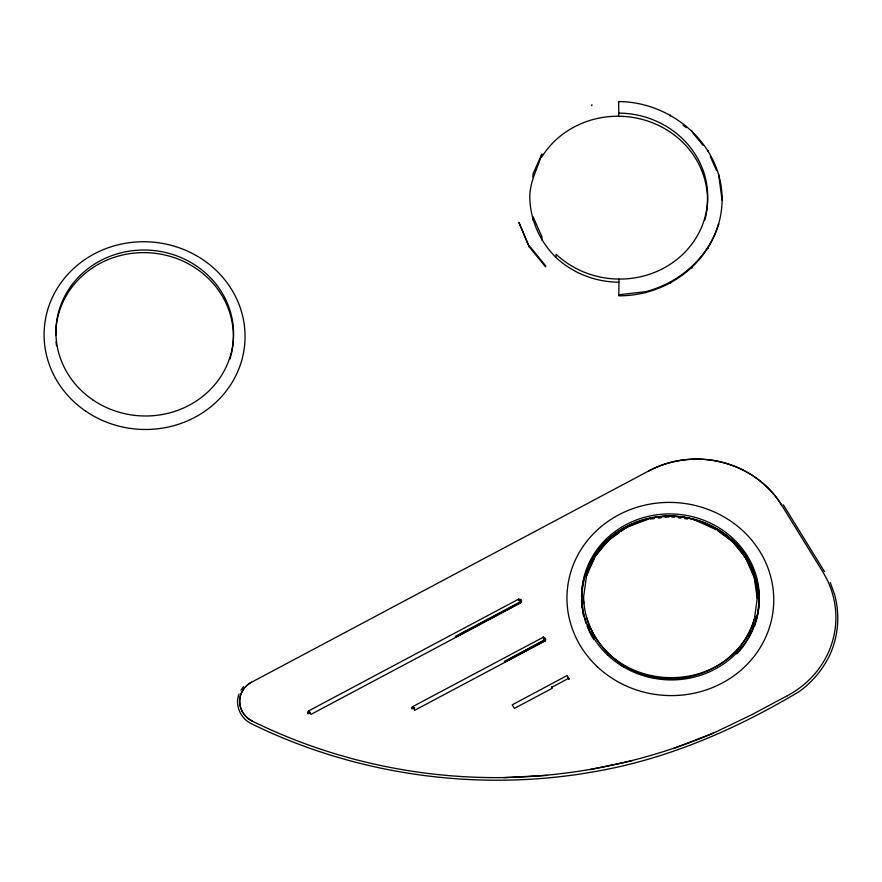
<?xml version="1.0" encoding="UTF-8"?>
<svg xmlns="http://www.w3.org/2000/svg" width="882" height="882" viewBox="0 0 882 882"><rect width="100%" height="100%" fill="white"/><g stroke="black" fill="none" stroke-linecap="round" stroke-linejoin="round"><path stroke-width="1.32" d="M618.547 102.621L618.624 101.573C671.753 101.805 721.708 144.251 722.138 198.99C721.95 254.6 672.757 296.12 618.789 295.812L618.988 279.076M252.528 721.156L252.517 721.233A23.803 22.215 4 0 1 239.672 701.829A23.803 22.215 4 0 1 251.535 682.249L251.535 682.172A23.803 22.215 4 0 0 239.672 701.829A23.803 22.215 4 0 0 252.517 721.233A520.049 485.508 4 0 0 503.699 777.571C575.648 776.27 647.223 761.375 713.417 733.074M532.827 177.061L533.048 173.93L541.901 153.986C537.59 168.649 529.244 182.376 529.828 198.516C530.534 220.82 540.159 241.723 555.925 257.401A88.861 82.963 4 0 0 618.767 282.207M529.178 246.806L518.892 222.385L529.178 246.806L545.638 266.937L545.704 265.901L529.255 245.758M532.882 220.015L533.103 216.884L542 236.971L541.78 240.102M555.925 257.401L556.145 254.27A88.861 82.963 4 0 0 701.003 228.493A88.861 82.963 4 0 0 618.789 113.094L618.624 101.573M591.789 105.697L591.866 104.66M618.569 116.226L618.789 113.094M757.252 598.525L757.285 598.007C757.065 552.364 714.773 516.124 670.364 516.213C633.463 516.058 597.323 539.685 586.574 575.67L594.644 557.909M586.585 618.172L586.629 617.654C610.278 696.427 730.153 698.412 754.353 618.977L754.319 619.495C741.464 663.407 691.201 687.453 648.049 676.009C612.384 666.748 583.741 634.202 583.641 596.64L586.574 575.67M595.229 556.178L608.966 540.005L619.076 532.838M645.547 292.725L645.613 291.688C679.438 282.957 708.279 257.676 718.643 223.962L718.576 224.998M670.265 115.972L670.342 114.925M251.535 682.249L648.854 470.878A97.229 90.769 4 0 1 781.673 505.154L822.818 571.933A97.229 90.769 4 0 1 787.394 695.678L787.394 695.755M670.474 283.276L670.541 282.229M691.697 131.484L691.775 130.448M691.863 268.095L691.94 267.048M708.158 151.627L708.224 150.579M708.279 248.217L708.345 247.169M692.844 519.156L715.875 529.476M718.587 173.963L722.071 200.027L722.138 198.99M757.065 597.213L754.264 577.512L745.577 557.876L731.784 540.457M781.673 505.232L781.673 505.154A97.229 90.769 4 0 0 648.854 470.944M414.683 707.992C408.355 711.399 413.658 702.293 414.573 710.352L545.186 640.883C547.138 639.803 543.521 635.79 543.235 637.918M754.319 619.495L757.285 598.007M518.605 599.562L518.837 599.209A2.183 2.04 4 0 1 520.501 602.957L310.894 714.431L308.711 710.881A2.183 2.04 4 0 0 307.906 713.659L310.343 712.502M551.768 686.692L552.264 688.258L514.382 708.4L512.188 704.85L567.104 675.535L569.066 679.372L567.534 677.222M239.044 694.046C234.535 705.313 240.742 718.731 251.502 723.78C368.72 781.276 506.081 795.454 632.637 763.503C691.477 748.388 747.065 722.689 799.103 691.642C812.509 681.94 823.424 668.931 830.315 653.838L830.392 653.683C838.517 635.051 839.984 613.795 834.493 594.225M520.071 603.244L520.049 601.502L518.362 599.264L308.711 710.881M240.929 690.143L243.52 686.637M621.314 531.24L626.926 527.26M310.332 712.369L307.906 713.659M519.41 601.182L521.295 600.179M455.652 637.443L455.366 636.374L520.137 601.932M455.531 636.815L520.204 602.417M455.63 637.19L520.479 602.693L520.049 601.502M412.379 706.802L543.213 637.267M544.095 639.108L545.274 638.48M504.78 662.382L504.493 661.302L544.856 639.847C539.927 631.292 547.303 645.238 544.734 639.428M504.658 661.754L544.856 639.847M504.758 662.117L545.164 640.63M551.978 687.177L568.934 678.17M787.394 695.678L751.85 714.663L713.406 733.14L673.418 748.553M518.649 599.275L520.479 602.693M628.16 526.786L647.862 519.322M589.937 769.677L632.173 760.714M618.855 294.764L645.613 291.688M650.508 519.013L654.466 518.561M658.435 518.098L661.081 517.8M665.039 517.337L669.008 516.885M503.699 777.648L547.005 775.377M671.654 516.907L674.3 517.249M678.258 517.767L680.904 518.12M684.873 518.638L687.519 518.98M683.131 125.277L686.339 127.603M717.992 531.008L731.751 540.975M544.359 640.729L544.889 641.104L544.955 640.31M692.568 132.543L702.965 145.265M783.315 504.802L824.527 571.69M710.341 156.544L716.338 170.083M830.249 582.55L834.438 594.06M755.235 616.739A86.855 81.078 4 0 1 754.595 619.307M753.052 624.368A86.855 81.078 4 0 1 751.651 628.116M750.053 631.821A86.855 81.078 4 0 1 748.256 635.426M741.817 645.624A86.855 81.078 4 0 1 740.152 647.785M738.421 649.891A86.855 81.078 4 0 1 735.676 652.934M623.618 666.858A86.855 81.078 4 0 1 621.38 665.458M594.512 637.73A86.855 81.078 4 0 1 591.91 633M590.179 629.329A86.855 81.078 4 0 1 588.162 624.324M583.719 603.52A86.855 81.078 4 0 1 583.575 600.874M755.422 622.262A88.465 82.588 4 0 1 736.9 653.937M593.807 639.626A88.465 82.588 4 0 1 587.103 626.077M586.177 623.508A88.465 82.588 4 0 1 668.093 516.312A88.465 82.588 4 0 1 755.808 620.983M55.731 335.336A88.861 82.963 4 0 1 154.438 253.222A88.861 82.963 4 0 1 231.073 355.237M230.753 356.504A88.861 82.963 4 0 1 230.026 359.018M56.503 345.744A88.861 82.963 4 0 1 56.051 341.852M541.68 157.117A88.861 82.963 4 0 1 651.908 122.554A88.861 82.963 4 0 1 704.861 220.07M755.797 622.449A88.861 82.963 4 0 1 754.507 626.319M583.542 615.857A88.861 82.963 4 0 1 582.715 611.843M582.285 609.142A88.861 82.963 4 0 1 581.944 606.419M581.624 602.351A88.861 82.963 4 0 1 581.525 599.65M581.525 596.96A88.861 82.963 4 0 1 682.558 516.907A88.861 82.963 4 0 1 756.183 621.16M92.61 399.722A88.861 82.963 4 0 0 233.102 342.37A88.861 82.963 4 0 0 108.519 256.905A88.861 82.963 4 0 0 92.61 399.722M85.587 411.078A100.515 93.845 4 0 0 244.512 346.207A100.515 93.845 4 0 0 103.591 249.529A100.515 93.845 4 0 0 85.587 411.078M607.742 655.106A88.861 82.963 4 0 0 756.326 619.076A88.861 82.963 4 0 0 647.399 516.576A88.861 82.963 4 0 0 607.742 655.106M597.312 666.726A103.437 96.568 4 0 0 770.251 624.787A103.437 96.568 4 0 0 643.474 505.485A103.437 96.568 4 0 0 597.312 666.726"/></g></svg>
